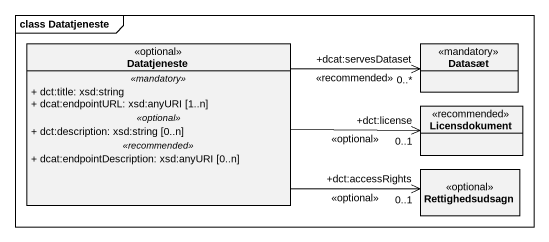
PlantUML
@startuml
mainframe class Datatjeneste
hide circle
hide empty members
skinparam classAttributeIconSize 0
class Datatjeneste <<optional>> {
  .. <<mandatory>> ..
  + dct:title: xsd:string
  + dcat:endpointURL: xsd:anyURI [1..n]
  .. <<optional>> ..
  + dct:description: xsd:string [0..n]
  .. <<recommended>> ..
  + dcat:endpointDescription: xsd:anyURI [0..n]
}
class Datasæt <<mandatory>>
class Licensdokument <<recommended>>
class Rettighedsudsagn <<optional>>
Datatjeneste -right-> "+dcat:servesDataset\n0..*" Datasæt : <<recommended>>
Datatjeneste -right-> "+dct:license\n0..1" Licensdokument : <<optional>>
Datatjeneste -right-> "+dct:accessRights\n0..1" Rettighedsudsagn : <<optional>>
@enduml
